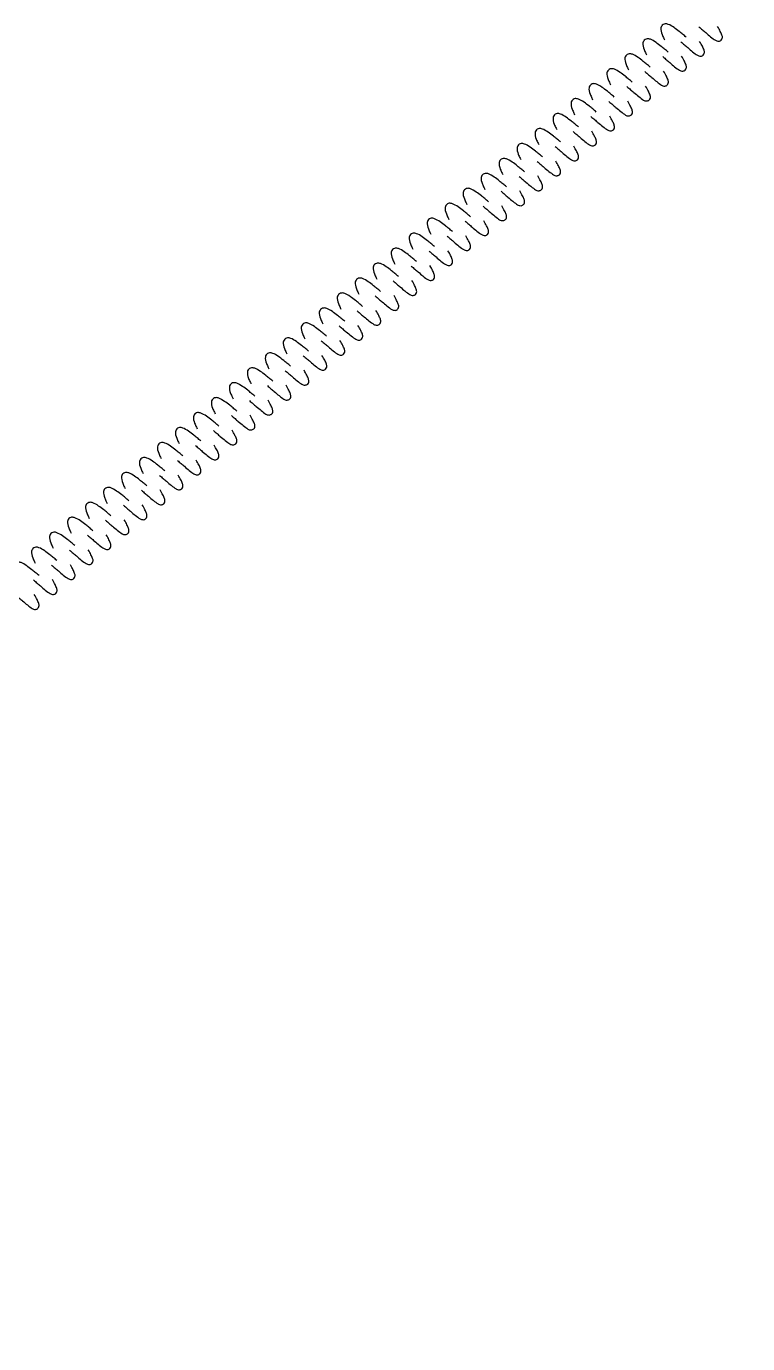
# Model space of a CAD drawing. Header units: millimetres. Extents: x 246416442 to 246896683, y 7418963194 to 7419503218.
# Drawn here: x 246846275 to 246846891, y 7419424133 to 7419425257 of the extents above; entities that cross this region are included whole.
import ezdxf

# ---------------------------------------------------------------- set-up
doc = ezdxf.new("R2010")
doc.units = ezdxf.units.MM
doc.linetypes.add('DASHED2', pattern=[9.525, 6.35, -3.175])
doc.layers.add('L-ST-SHADE-SAIL', color=5, linetype='DASHED2')
doc.layers.add('L-X-E-PLAY', color=9, linetype='Continuous')

# ---------------------------------------------------------------- blocks, each defined once
blk = doc.blocks.new('Double Skyrider - Moduplay')
at = {"layer": 'L-X-E-PLAY', "lineweight": 25}
for points, knots in [([(-132324, -683051.3), (-132324.3, -683049.8), (-132324.7, -683047.4), (-132325.5, -683042.8), (-132326.4, -683037.5), (-132327.2, -683034.3), (-132328, -683032.2), (-132329, -683031), (-132330.3, -683030.4), (-132331.7, -683030.2), (-132333.7, -683031.1), (-132334.9, -683033.4), (-132335.6, -683036.4), (-132336.2, -683039.5), (-132336.5, -683041.3)], [0, 0, 0, 0, 0.080439, 0.15462, 0.279152, 0.441171, 0.489208, 0.544001, 0.576028, 0.607963, 0.664531, 0.759856, 0.877253, 1, 1, 1, 1]), ([(-132304, -683051.3), (-132304.3, -683049.8), (-132304.7, -683047.4), (-132305.5, -683042.8), (-132306.4, -683037.5), (-132307.2, -683034.3), (-132308, -683032.2), (-132309, -683031), (-132310.3, -683030.4), (-132311.8, -683030.2), (-132313.7, -683031.1), (-132314.9, -683033.4), (-132315.7, -683036.4), (-132316.2, -683039.5), (-132316.6, -683041.3)], [0, 0, 0, 0, 0.080439, 0.15462, 0.279152, 0.441171, 0.489208, 0.544001, 0.576028, 0.607963, 0.664531, 0.759856, 0.877253, 1, 1, 1, 1]), ([(-132284.1, -683051.3), (-132284.3, -683049.8), (-132284.7, -683047.4), (-132285.5, -683042.8), (-132286.4, -683037.5), (-132287.2, -683034.3), (-132288.1, -683032.2), (-132289, -683031), (-132290.4, -683030.4), (-132291.8, -683030.2), (-132293.7, -683031.1), (-132294.9, -683033.4), (-132295.7, -683036.4), (-132296.3, -683039.5), (-132296.6, -683041.3)], [0, 0, 0, 0, 0.080439, 0.15462, 0.279152, 0.441171, 0.489208, 0.544001, 0.576028, 0.607963, 0.664531, 0.759856, 0.877253, 1, 1, 1, 1]), ([(-132264.1, -683051.3), (-132264.3, -683049.8), (-132264.8, -683047.4), (-132265.6, -683042.8), (-132266.5, -683037.5), (-132267.2, -683034.3), (-132268.1, -683032.2), (-132269, -683031), (-132270.4, -683030.4), (-132271.8, -683030.2), (-132273.7, -683031.1), (-132274.9, -683033.4), (-132275.7, -683036.4), (-132276.3, -683039.5), (-132276.6, -683041.3)], [0, 0, 0, 0, 0.080439, 0.15462, 0.279152, 0.441171, 0.489208, 0.544001, 0.576028, 0.607963, 0.664531, 0.759856, 0.877253, 1, 1, 1, 1]), ([(-132244.1, -683051.3), (-132244.4, -683049.8), (-132244.8, -683047.4), (-132245.6, -683042.8), (-132246.5, -683037.5), (-132247.3, -683034.3), (-132248.1, -683032.2), (-132249.1, -683031), (-132250.4, -683030.4), (-132251.8, -683030.2), (-132253.8, -683031.1), (-132254.9, -683033.4), (-132255.7, -683036.4), (-132256.3, -683039.5), (-132256.6, -683041.3)], [0, 0, 0, 0, 0.080439, 0.15462, 0.279152, 0.441171, 0.489208, 0.544001, 0.576028, 0.607963, 0.664531, 0.759856, 0.877253, 1, 1, 1, 1]), ([(-132224.1, -683051.3), (-132224.4, -683049.8), (-132224.8, -683047.4), (-132225.6, -683042.8), (-132226.5, -683037.5), (-132227.3, -683034.3), (-132228.1, -683032.2), (-132229.1, -683031), (-132230.4, -683030.4), (-132231.9, -683030.2), (-132233.8, -683031.1), (-132235, -683033.4), (-132235.7, -683036.4), (-132236.3, -683039.5), (-132236.7, -683041.3)], [0, 0, 0, 0, 0.0804388, 0.15462, 0.2791519, 0.4411707, 0.489208, 0.5440015, 0.5760281, 0.6079632, 0.6645312, 0.7598557, 0.8772531, 1, 1, 1, 1]), ([(-132204.1, -683051.3), (-132204.4, -683049.8), (-132204.8, -683047.4), (-132205.6, -683042.8), (-132206.5, -683037.5), (-132207.3, -683034.3), (-132208.2, -683032.2), (-132209.1, -683031), (-132210.4, -683030.4), (-132211.9, -683030.2), (-132213.8, -683031.1), (-132215, -683033.4), (-132215.8, -683036.4), (-132216.4, -683039.5), (-132216.7, -683041.3)], [0, 0, 0, 0, 0.0804388, 0.15462, 0.2791519, 0.4411707, 0.489208, 0.5440015, 0.5760281, 0.6079632, 0.6645312, 0.7598557, 0.8772531, 1, 1, 1, 1]), ([(-132184.2, -683051.3), (-132184.4, -683049.8), (-132184.9, -683047.4), (-132185.7, -683042.8), (-132186.6, -683037.5), (-132187.3, -683034.3), (-132188.2, -683032.2), (-132189.1, -683031), (-132190.5, -683030.4), (-132191.9, -683030.2), (-132193.8, -683031.1), (-132195, -683033.4), (-132195.8, -683036.4), (-132196.4, -683039.5), (-132196.7, -683041.3)], [0, 0, 0, 0, 0.080439, 0.15462, 0.279152, 0.441171, 0.489208, 0.544001, 0.576028, 0.607963, 0.664531, 0.759856, 0.877253, 1, 1, 1, 1]), ([(-132164.2, -683051.3), (-132164.5, -683049.8), (-132164.9, -683047.4), (-132165.7, -683042.8), (-132166.6, -683037.5), (-132167.4, -683034.3), (-132168.2, -683032.2), (-132169.2, -683031), (-132170.5, -683030.4), (-132171.9, -683030.2), (-132173.9, -683031.1), (-132175, -683033.4), (-132175.8, -683036.4), (-132176.4, -683039.5), (-132176.7, -683041.3)], [0, 0, 0, 0, 0.0804388, 0.15462, 0.2791519, 0.4411707, 0.489208, 0.5440015, 0.5760281, 0.6079632, 0.6645312, 0.7598557, 0.8772531, 1, 1, 1, 1]), ([(-132144.2, -683051.3), (-132144.5, -683049.8), (-132144.9, -683047.4), (-132145.7, -683042.8), (-132146.6, -683037.5), (-132147.4, -683034.3), (-132148.2, -683032.2), (-132149.2, -683031), (-132150.5, -683030.4), (-132151.9, -683030.2), (-132153.9, -683031.1), (-132155.1, -683033.4), (-132155.8, -683036.4), (-132156.4, -683039.5), (-132156.7, -683041.3)], [0, 0, 0, 0, 0.0804388, 0.15462, 0.2791519, 0.4411707, 0.489208, 0.5440015, 0.5760281, 0.6079632, 0.6645312, 0.7598557, 0.8772531, 1, 1, 1, 1]), ([(-132124.2, -683051.3), (-132124.5, -683049.8), (-132124.9, -683047.4), (-132125.7, -683042.8), (-132126.6, -683037.5), (-132127.4, -683034.3), (-132128.2, -683032.2), (-132129.2, -683031), (-132130.5, -683030.4), (-132132, -683030.2), (-132133.9, -683031.1), (-132135.1, -683033.4), (-132135.9, -683036.4), (-132136.5, -683039.5), (-132136.8, -683041.3)], [0, 0, 0, 0, 0.080439, 0.15462, 0.279152, 0.441171, 0.489208, 0.544001, 0.576028, 0.607963, 0.664531, 0.759856, 0.877253, 1, 1, 1, 1]), ([(-132104.3, -683051.3), (-132104.5, -683049.8), (-132104.9, -683047.4), (-132105.7, -683042.8), (-132106.6, -683037.5), (-132107.4, -683034.3), (-132108.3, -683032.2), (-132109.2, -683031), (-132110.6, -683030.4), (-132112, -683030.2), (-132113.9, -683031.1), (-132115.1, -683033.4), (-132115.9, -683036.4), (-132116.5, -683039.5), (-132116.8, -683041.3)], [0, 0, 0, 0, 0.0804388, 0.15462, 0.2791519, 0.4411707, 0.489208, 0.5440015, 0.5760281, 0.6079632, 0.6645312, 0.7598557, 0.8772531, 1, 1, 1, 1]), ([(-132084.3, -683051.3), (-132084.5, -683049.8), (-132085, -683047.4), (-132085.8, -683042.8), (-132086.7, -683037.5), (-132087.4, -683034.3), (-132088.3, -683032.2), (-132089.2, -683031), (-132090.6, -683030.4), (-132092, -683030.2), (-132093.9, -683031.1), (-132095.1, -683033.4), (-132095.9, -683036.4), (-132096.5, -683039.5), (-132096.8, -683041.3)], [0, 0, 0, 0, 0.080439, 0.15462, 0.279152, 0.441171, 0.489208, 0.544001, 0.576028, 0.607963, 0.664531, 0.759856, 0.877253, 1, 1, 1, 1]), ([(-132064.3, -683051.3), (-132064.6, -683049.8), (-132065, -683047.4), (-132065.8, -683042.8), (-132066.7, -683037.5), (-132067.5, -683034.3), (-132068.3, -683032.2), (-132069.3, -683031), (-132070.6, -683030.4), (-132072, -683030.2), (-132074, -683031.1), (-132075.2, -683033.4), (-132075.9, -683036.4), (-132076.5, -683039.5), (-132076.8, -683041.3)], [0, 0, 0, 0, 0.080439, 0.15462, 0.279152, 0.441171, 0.489208, 0.544001, 0.576028, 0.607963, 0.664531, 0.759856, 0.877253, 1, 1, 1, 1]), ([(-132044.3, -683051.3), (-132044.6, -683049.8), (-132045, -683047.4), (-132045.8, -683042.8), (-132046.7, -683037.5), (-132047.5, -683034.3), (-132048.3, -683032.2), (-132049.3, -683031), (-132050.6, -683030.4), (-132052.1, -683030.2), (-132054, -683031.1), (-132055.2, -683033.4), (-132055.9, -683036.4), (-132056.5, -683039.5), (-132056.9, -683041.3)], [0, 0, 0, 0, 0.0804388, 0.15462, 0.2791519, 0.4411707, 0.489208, 0.5440015, 0.5760281, 0.6079632, 0.6645312, 0.7598557, 0.8772531, 1, 1, 1, 1]), ([(-132024.4, -683051.3), (-132024.6, -683049.8), (-132025, -683047.4), (-132025.8, -683042.8), (-132026.7, -683037.5), (-132027.5, -683034.3), (-132028.4, -683032.2), (-132029.3, -683031), (-132030.7, -683030.4), (-132032.1, -683030.2), (-132034, -683031.1), (-132035.2, -683033.4), (-132036, -683036.4), (-132036.6, -683039.5), (-132036.9, -683041.3)], [0, 0, 0, 0, 0.080439, 0.15462, 0.279152, 0.441171, 0.489208, 0.544001, 0.576028, 0.607963, 0.664531, 0.759856, 0.877253, 1, 1, 1, 1]), ([(-132004.4, -683051.3), (-132004.6, -683049.8), (-132005.1, -683047.4), (-132005.9, -683042.8), (-132006.8, -683037.5), (-132007.5, -683034.3), (-132008.4, -683032.2), (-132009.3, -683031), (-132010.7, -683030.4), (-132012.1, -683030.2), (-132014, -683031.1), (-132015.2, -683033.4), (-132016, -683036.4), (-132016.6, -683039.5), (-132016.9, -683041.3)], [0, 0, 0, 0, 0.0804388, 0.15462, 0.2791519, 0.4411707, 0.489208, 0.5440015, 0.5760281, 0.6079632, 0.6645312, 0.7598557, 0.8772531, 1, 1, 1, 1]), ([(-131984.4, -683051.3), (-131984.7, -683049.8), (-131985.1, -683047.4), (-131985.9, -683042.8), (-131986.8, -683037.5), (-131987.6, -683034.3), (-131988.4, -683032.2), (-131989.4, -683031), (-131990.7, -683030.4), (-131992.1, -683030.2), (-131994.1, -683031.1), (-131995.2, -683033.4), (-131996, -683036.4), (-131996.6, -683039.5), (-131996.9, -683041.3)], [0, 0, 0, 0, 0.0804388, 0.15462, 0.2791519, 0.4411707, 0.489208, 0.5440015, 0.5760281, 0.6079632, 0.6645312, 0.7598557, 0.8772531, 1, 1, 1, 1]), ([(-131964.4, -683051.3), (-131964.7, -683049.8), (-131965.1, -683047.4), (-131965.9, -683042.8), (-131966.8, -683037.5), (-131967.6, -683034.3), (-131968.4, -683032.2), (-131969.4, -683031), (-131970.7, -683030.4), (-131972.1, -683030.2), (-131974.1, -683031.1), (-131975.3, -683033.4), (-131976, -683036.4), (-131976.6, -683039.5), (-131977, -683041.3)], [0, 0, 0, 0, 0.080439, 0.15462, 0.279152, 0.441171, 0.489208, 0.544001, 0.576028, 0.607963, 0.664531, 0.759856, 0.877253, 1, 1, 1, 1]), ([(-131944.4, -683051.3), (-131944.7, -683049.8), (-131945.1, -683047.4), (-131945.9, -683042.8), (-131946.8, -683037.5), (-131947.6, -683034.3), (-131948.5, -683032.2), (-131949.4, -683031), (-131950.7, -683030.4), (-131952.2, -683030.2), (-131954.1, -683031.1), (-131955.3, -683033.4), (-131956.1, -683036.4), (-131956.7, -683039.5), (-131957, -683041.3)], [0, 0, 0, 0, 0.080439, 0.15462, 0.279152, 0.441171, 0.489208, 0.544001, 0.576028, 0.607963, 0.664531, 0.759856, 0.877253, 1, 1, 1, 1]), ([(-131924.5, -683051.3), (-131924.7, -683049.8), (-131925.1, -683047.4), (-131925.9, -683042.8), (-131926.9, -683037.5), (-131927.6, -683034.3), (-131928.5, -683032.2), (-131929.4, -683031), (-131930.8, -683030.4), (-131932.2, -683030.2), (-131934.1, -683031.1), (-131935.3, -683033.4), (-131936.1, -683036.4), (-131936.7, -683039.5), (-131937, -683041.3)], [0, 0, 0, 0, 0.080439, 0.15462, 0.279152, 0.441171, 0.489208, 0.544001, 0.576028, 0.607963, 0.664531, 0.759856, 0.877253, 1, 1, 1, 1]), ([(-131904.5, -683051.3), (-131904.7, -683049.8), (-131905.2, -683047.4), (-131906, -683042.8), (-131906.9, -683037.5), (-131907.6, -683034.3), (-131908.5, -683032.2), (-131909.4, -683031), (-131910.8, -683030.4), (-131912.2, -683030.2), (-131914.2, -683031.1), (-131915.3, -683033.4), (-131916.1, -683036.4), (-131916.7, -683039.5), (-131917, -683041.3)], [0, 0, 0, 0, 0.080439, 0.15462, 0.279152, 0.441171, 0.489208, 0.544001, 0.576028, 0.607963, 0.664531, 0.759856, 0.877253, 1, 1, 1, 1]), ([(-131884.5, -683051.3), (-131884.8, -683049.8), (-131885.2, -683047.4), (-131886, -683042.8), (-131886.9, -683037.5), (-131887.7, -683034.3), (-131888.5, -683032.2), (-131889.5, -683031), (-131890.8, -683030.4), (-131892.2, -683030.2), (-131894.2, -683031.1), (-131895.4, -683033.4), (-131896.1, -683036.4), (-131896.7, -683039.5), (-131897, -683041.3)], [0, 0, 0, 0, 0.0804388, 0.15462, 0.2791519, 0.4411707, 0.489208, 0.5440015, 0.5760281, 0.6079632, 0.6645312, 0.7598557, 0.8772531, 1, 1, 1, 1]), ([(-131864.5, -683051.3), (-131864.8, -683049.8), (-131865.2, -683047.4), (-131866, -683042.8), (-131866.9, -683037.5), (-131867.7, -683034.3), (-131868.5, -683032.2), (-131869.5, -683031), (-131870.8, -683030.4), (-131872.3, -683030.2), (-131874.2, -683031.1), (-131875.4, -683033.4), (-131876.2, -683036.4), (-131876.7, -683039.5), (-131877.1, -683041.3)], [0, 0, 0, 0, 0.080439, 0.15462, 0.279152, 0.441171, 0.489208, 0.544001, 0.576028, 0.607963, 0.664531, 0.759856, 0.877253, 1, 1, 1, 1]), ([(-131844.6, -683051.3), (-131844.8, -683049.8), (-131845.2, -683047.4), (-131846, -683042.8), (-131846.9, -683037.5), (-131847.7, -683034.3), (-131848.6, -683032.2), (-131849.5, -683031), (-131850.9, -683030.4), (-131852.3, -683030.2), (-131854.2, -683031.1), (-131855.4, -683033.4), (-131856.2, -683036.4), (-131856.8, -683039.5), (-131857.1, -683041.3)], [0, 0, 0, 0, 0.080439, 0.15462, 0.279152, 0.441171, 0.489208, 0.544001, 0.576028, 0.607963, 0.664531, 0.759856, 0.877253, 1, 1, 1, 1]), ([(-131824.6, -683051.3), (-131824.8, -683049.8), (-131825.3, -683047.4), (-131826.1, -683042.8), (-131827, -683037.5), (-131827.7, -683034.3), (-131828.6, -683032.2), (-131829.5, -683031), (-131830.9, -683030.4), (-131832.3, -683030.2), (-131834.2, -683031.1), (-131835.4, -683033.4), (-131836.2, -683036.4), (-131836.8, -683039.5), (-131837.1, -683041.3)], [0, 0, 0, 0, 0.080439, 0.15462, 0.279152, 0.441171, 0.489208, 0.544001, 0.576028, 0.607963, 0.664531, 0.759856, 0.877253, 1, 1, 1, 1]), ([(-131804.6, -683051.3), (-131804.9, -683049.8), (-131805.3, -683047.4), (-131806.1, -683042.8), (-131807, -683037.5), (-131807.8, -683034.3), (-131808.6, -683032.2), (-131809.6, -683031), (-131810.9, -683030.4), (-131812.3, -683030.2), (-131814.3, -683031.1), (-131815.4, -683033.4), (-131816.2, -683036.4), (-131816.8, -683039.5), (-131817.1, -683041.3)], [0, 0, 0, 0, 0.080439, 0.15462, 0.279152, 0.441171, 0.489208, 0.544001, 0.576028, 0.607963, 0.664531, 0.759856, 0.877253, 1, 1, 1, 1]), ([(-131784.6, -683051.3), (-131784.9, -683049.8), (-131785.3, -683047.4), (-131786.1, -683042.8), (-131787, -683037.5), (-131787.8, -683034.3), (-131788.6, -683032.2), (-131789.6, -683031), (-131790.9, -683030.4), (-131792.4, -683030.2), (-131794.3, -683031.1), (-131795.5, -683033.4), (-131796.2, -683036.4), (-131796.8, -683039.5), (-131797.2, -683041.3)], [0, 0, 0, 0, 0.080439, 0.15462, 0.279152, 0.441171, 0.489208, 0.544001, 0.576028, 0.607963, 0.664531, 0.759856, 0.877253, 1, 1, 1, 1]), ([(-131764.7, -683051.3), (-131764.9, -683049.8), (-131765.3, -683047.4), (-131766.1, -683042.8), (-131767, -683037.5), (-131767.8, -683034.3), (-131768.7, -683032.2), (-131769.6, -683031), (-131770.9, -683030.4), (-131772.4, -683030.2), (-131774.3, -683031.1), (-131775.5, -683033.4), (-131776.3, -683036.4), (-131776.9, -683039.5), (-131777.2, -683041.3)], [0, 0, 0, 0, 0.080439, 0.15462, 0.279152, 0.441171, 0.489208, 0.544001, 0.576028, 0.607963, 0.664531, 0.759856, 0.877253, 1, 1, 1, 1]), ([(-131744.7, -683051.3), (-131744.9, -683049.8), (-131745.4, -683047.4), (-131746.2, -683042.8), (-131747.1, -683037.5), (-131747.8, -683034.3), (-131748.7, -683032.2), (-131749.6, -683031), (-131751, -683030.4), (-131752.4, -683030.2), (-131754.3, -683031.1), (-131755.5, -683033.4), (-131756.3, -683036.4), (-131756.9, -683039.5), (-131757.2, -683041.3)], [0, 0, 0, 0, 0.080439, 0.15462, 0.279152, 0.441171, 0.489208, 0.544001, 0.576028, 0.607963, 0.664531, 0.759856, 0.877253, 1, 1, 1, 1]), ([(-131724.7, -683051.3), (-131725, -683049.8), (-131725.4, -683047.4), (-131726.2, -683042.8), (-131727.1, -683037.5), (-131727.9, -683034.3), (-131728.7, -683032.2), (-131729.7, -683031), (-131731, -683030.4), (-131732.4, -683030.2), (-131734.4, -683031.1), (-131735.5, -683033.4), (-131736.3, -683036.4), (-131736.9, -683039.5), (-131737.2, -683041.3)], [0, 0, 0, 0, 0.080439, 0.15462, 0.279152, 0.441171, 0.489208, 0.544001, 0.576028, 0.607963, 0.664531, 0.759856, 0.877253, 1, 1, 1, 1]), ([(-131704.7, -683051.3), (-131705, -683049.8), (-131705.4, -683047.4), (-131706.2, -683042.8), (-131707.1, -683037.5), (-131707.9, -683034.3), (-131708.7, -683032.2), (-131709.7, -683031), (-131711, -683030.4), (-131712.4, -683030.2), (-131714.4, -683031.1), (-131715.6, -683033.4), (-131716.3, -683036.4), (-131716.9, -683039.5), (-131717.3, -683041.3)], [0, 0, 0, 0, 0.080439, 0.15462, 0.279152, 0.441171, 0.489208, 0.544001, 0.576028, 0.607963, 0.664531, 0.759856, 0.877253, 1, 1, 1, 1]), ([(-131684.7, -683051.3), (-131685, -683049.8), (-131685.4, -683047.4), (-131686.2, -683042.8), (-131687.1, -683037.5), (-131687.9, -683034.3), (-131688.8, -683032.2), (-131689.7, -683031), (-131691, -683030.4), (-131692.5, -683030.2), (-131694.4, -683031.1), (-131695.6, -683033.4), (-131696.4, -683036.4), (-131697, -683039.5), (-131697.3, -683041.3)], [0, 0, 0, 0, 0.080439, 0.15462, 0.279152, 0.441171, 0.489208, 0.544001, 0.576028, 0.607963, 0.664531, 0.759856, 0.877253, 1, 1, 1, 1]), ([(-131664.8, -683051.3), (-131665, -683049.8), (-131665.4, -683047.4), (-131666.2, -683042.8), (-131667.2, -683037.5), (-131667.9, -683034.3), (-131668.8, -683032.2), (-131669.7, -683031), (-131671.1, -683030.4), (-131672.5, -683030.2), (-131674.4, -683031.1), (-131675.6, -683033.4), (-131676.4, -683036.4), (-131677, -683039.5), (-131677.3, -683041.3)], [0, 0, 0, 0, 0.080439, 0.15462, 0.279152, 0.441171, 0.489208, 0.544001, 0.576028, 0.607963, 0.664531, 0.759856, 0.877253, 1, 1, 1, 1]), ([(-131644.8, -683051.3), (-131645, -683049.8), (-131645.5, -683047.4), (-131646.3, -683042.8), (-131647.2, -683037.5), (-131647.9, -683034.3), (-131648.8, -683032.2), (-131649.7, -683031), (-131651.1, -683030.4), (-131652.5, -683030.2), (-131654.4, -683031.1), (-131655.6, -683033.4), (-131656.4, -683036.4), (-131657, -683039.5), (-131657.3, -683041.3)], [0, 0, 0, 0, 0.080439, 0.15462, 0.279152, 0.441171, 0.489208, 0.544001, 0.576028, 0.607963, 0.664531, 0.759856, 0.877253, 1, 1, 1, 1]), ([(-131624.8, -683051.3), (-131625.1, -683049.8), (-131625.5, -683047.4), (-131626.3, -683042.8), (-131627.2, -683037.5), (-131628, -683034.3), (-131628.8, -683032.2), (-131629.8, -683031), (-131631.1, -683030.4), (-131632.5, -683030.2), (-131634.5, -683031.1), (-131635.7, -683033.4), (-131636.4, -683036.4), (-131637, -683039.5), (-131637.3, -683041.3)], [0, 0, 0, 0, 0.080439, 0.15462, 0.279152, 0.441171, 0.489208, 0.544001, 0.576028, 0.607963, 0.664531, 0.759856, 0.877253, 1, 1, 1, 1]), ([(-131604.8, -683051.3), (-131605.1, -683049.8), (-131605.5, -683047.4), (-131606.3, -683042.8), (-131607.2, -683037.5), (-131608, -683034.3), (-131608.8, -683032.2), (-131609.8, -683031), (-131611.1, -683030.4), (-131612.6, -683030.2), (-131614.5, -683031.1), (-131615.7, -683033.4), (-131616.4, -683036.4), (-131617, -683039.5), (-131617.4, -683041.3)], [0, 0, 0, 0, 0.0804388, 0.15462, 0.2791519, 0.4411707, 0.489208, 0.5440015, 0.5760281, 0.6079632, 0.6645312, 0.7598557, 0.8772531, 1, 1, 1, 1]), ([(-131584.9, -683051.3), (-131585.1, -683049.8), (-131585.5, -683047.4), (-131586.3, -683042.8), (-131587.2, -683037.5), (-131588, -683034.3), (-131588.9, -683032.2), (-131589.8, -683031), (-131591.2, -683030.4), (-131592.6, -683030.2), (-131594.5, -683031.1), (-131595.7, -683033.4), (-131596.5, -683036.4), (-131597.1, -683039.5), (-131597.4, -683041.3)], [0, 0, 0, 0, 0.0804388, 0.15462, 0.2791519, 0.4411707, 0.489208, 0.5440015, 0.5760281, 0.6079632, 0.6645312, 0.7598557, 0.8772531, 1, 1, 1, 1]), ([(-131564.9, -683051.3), (-131565.1, -683049.8), (-131565.6, -683047.4), (-131566.4, -683042.8), (-131567.3, -683037.5), (-131568, -683034.3), (-131568.9, -683032.2), (-131569.8, -683031), (-131571.2, -683030.4), (-131572.6, -683030.2), (-131574.5, -683031.1), (-131575.7, -683033.4), (-131576.5, -683036.4), (-131577.1, -683039.5), (-131577.4, -683041.3)], [0, 0, 0, 0, 0.080439, 0.15462, 0.279152, 0.441171, 0.489208, 0.544001, 0.576028, 0.607963, 0.664531, 0.759856, 0.877253, 1, 1, 1, 1]), ([(-132310, -683051.3), (-132309.8, -683052.8), (-132309.3, -683055.2), (-132308.4, -683059.8), (-132307.2, -683065.2), (-132305.7, -683069.1), (-132303.9, -683071.6), (-132301.7, -683072.4), (-132299.9, -683072.2), (-132297.5, -683070.7), (-132295.9, -683067.4), (-132294.9, -683063.6), (-132294.4, -683061.9), (-132294.3, -683061.4)], [0, 0, 0, 0, 0.079069, 0.152162, 0.275296, 0.43682, 0.531631, 0.584274, 0.641545, 0.702525, 0.876498, 0.969875, 1, 1, 1, 1]), ([(-132290.1, -683051.3), (-132289.8, -683052.8), (-132289.4, -683055.2), (-132288.4, -683059.8), (-132287.2, -683065.2), (-132285.8, -683069.1), (-132283.9, -683071.6), (-132281.7, -683072.4), (-132279.9, -683072.2), (-132277.5, -683070.7), (-132276, -683067.4), (-132274.9, -683063.6), (-132274.5, -683061.9), (-132274.3, -683061.4)], [0, 0, 0, 0, 0.079069, 0.152162, 0.275296, 0.43682, 0.531631, 0.584274, 0.641545, 0.702525, 0.876498, 0.969875, 1, 1, 1, 1]), ([(-132270.1, -683051.3), (-132269.8, -683052.8), (-132269.4, -683055.2), (-132268.5, -683059.8), (-132267.2, -683065.2), (-132265.8, -683069.1), (-132263.9, -683071.6), (-132261.8, -683072.4), (-132259.9, -683072.2), (-132257.5, -683070.7), (-132256, -683067.4), (-132254.9, -683063.6), (-132254.5, -683061.9), (-132254.4, -683061.4)], [0, 0, 0, 0, 0.079069, 0.152162, 0.275296, 0.43682, 0.531631, 0.584274, 0.641545, 0.702525, 0.876498, 0.969875, 1, 1, 1, 1]), ([(-132250.1, -683051.3), (-132249.8, -683052.8), (-132249.4, -683055.2), (-132248.5, -683059.8), (-132247.2, -683065.2), (-132245.8, -683069.1), (-132244, -683071.6), (-132241.8, -683072.4), (-132239.9, -683072.2), (-132237.5, -683070.7), (-132236, -683067.4), (-132234.9, -683063.6), (-132234.5, -683061.9), (-132234.4, -683061.4)], [0, 0, 0, 0, 0.079069, 0.152162, 0.275296, 0.43682, 0.531631, 0.584274, 0.641545, 0.702525, 0.876498, 0.969875, 1, 1, 1, 1]), ([(-132230.1, -683051.3), (-132229.9, -683052.8), (-132229.4, -683055.2), (-132228.5, -683059.8), (-132227.3, -683065.2), (-132225.8, -683069.1), (-132224, -683071.6), (-132221.8, -683072.4), (-132220, -683072.2), (-132217.6, -683070.7), (-132216, -683067.4), (-132215, -683063.6), (-132214.5, -683061.9), (-132214.4, -683061.4)], [0, 0, 0, 0, 0.079069, 0.152162, 0.275296, 0.43682, 0.531631, 0.584274, 0.641545, 0.702525, 0.876498, 0.969875, 1, 1, 1, 1]), ([(-132210.1, -683051.3), (-132209.9, -683052.8), (-132209.5, -683055.2), (-132208.5, -683059.8), (-132207.3, -683065.2), (-132205.9, -683069.1), (-132204, -683071.6), (-132201.8, -683072.4), (-132200, -683072.2), (-132197.6, -683070.7), (-132196.1, -683067.4), (-132195, -683063.6), (-132194.5, -683061.9), (-132194.4, -683061.4)], [0, 0, 0, 0, 0.0790686, 0.1521622, 0.2752956, 0.4368201, 0.5316314, 0.5842744, 0.6415454, 0.7025247, 0.8764978, 0.969875, 1, 1, 1, 1]), ([(-132190.2, -683051.3), (-132189.9, -683052.8), (-132189.5, -683055.2), (-132188.5, -683059.8), (-132187.3, -683065.2), (-132185.9, -683069.1), (-132184, -683071.6), (-132181.8, -683072.4), (-132180, -683072.2), (-132177.6, -683070.7), (-132176.1, -683067.4), (-132175, -683063.6), (-132174.6, -683061.9), (-132174.5, -683061.4)], [0, 0, 0, 0, 0.079069, 0.152162, 0.275296, 0.43682, 0.531631, 0.584274, 0.641545, 0.702525, 0.876498, 0.969875, 1, 1, 1, 1]), ([(-132170.2, -683051.3), (-132169.9, -683052.8), (-132169.5, -683055.2), (-132168.6, -683059.8), (-132167.3, -683065.2), (-132165.9, -683069.1), (-132164, -683071.6), (-132161.9, -683072.4), (-132160, -683072.2), (-132157.6, -683070.7), (-132156.1, -683067.4), (-132155, -683063.6), (-132154.6, -683061.9), (-132154.5, -683061.4)], [0, 0, 0, 0, 0.079069, 0.152162, 0.275296, 0.43682, 0.531631, 0.584274, 0.641545, 0.702525, 0.876498, 0.969875, 1, 1, 1, 1]), ([(-132150.2, -683051.3), (-132150, -683052.8), (-132149.5, -683055.2), (-132148.6, -683059.8), (-132147.3, -683065.2), (-132145.9, -683069.1), (-132144.1, -683071.6), (-132141.9, -683072.4), (-132140, -683072.2), (-132137.7, -683070.7), (-132136.1, -683067.4), (-132135, -683063.6), (-132134.6, -683061.9), (-132134.5, -683061.4)], [0, 0, 0, 0, 0.079069, 0.152162, 0.275296, 0.43682, 0.531631, 0.584274, 0.641545, 0.702525, 0.876498, 0.969875, 1, 1, 1, 1]), ([(-132130.2, -683051.3), (-132130, -683052.8), (-132129.6, -683055.2), (-132128.6, -683059.8), (-132127.4, -683065.2), (-132125.9, -683069.1), (-132124.1, -683071.6), (-132121.9, -683072.4), (-132120.1, -683072.2), (-132117.7, -683070.7), (-132116.1, -683067.4), (-132115.1, -683063.6), (-132114.6, -683061.9), (-132114.5, -683061.4)], [0, 0, 0, 0, 0.079069, 0.152162, 0.275296, 0.43682, 0.531631, 0.584274, 0.641545, 0.702525, 0.876498, 0.969875, 1, 1, 1, 1]), ([(-132110.3, -683051.3), (-132110, -683052.8), (-132109.6, -683055.2), (-132108.6, -683059.8), (-132107.4, -683065.2), (-132106, -683069.1), (-132104.1, -683071.6), (-132101.9, -683072.4), (-132100.1, -683072.2), (-132097.7, -683070.7), (-132096.2, -683067.4), (-132095.1, -683063.6), (-132094.7, -683061.9), (-132094.6, -683061.4)], [0, 0, 0, 0, 0.0790686, 0.1521622, 0.2752956, 0.4368201, 0.5316314, 0.5842744, 0.6415454, 0.7025247, 0.8764978, 0.969875, 1, 1, 1, 1]), ([(-132090.3, -683051.3), (-132090, -683052.8), (-132089.6, -683055.2), (-132088.7, -683059.8), (-132087.4, -683065.2), (-132086, -683069.1), (-132084.1, -683071.6), (-132082, -683072.4), (-132080.1, -683072.2), (-132077.7, -683070.7), (-132076.2, -683067.4), (-132075.1, -683063.6), (-132074.7, -683061.9), (-132074.6, -683061.4)], [0, 0, 0, 0, 0.079069, 0.152162, 0.275296, 0.43682, 0.531631, 0.584274, 0.641545, 0.702525, 0.876498, 0.969875, 1, 1, 1, 1]), ([(-132070.3, -683051.3), (-132070, -683052.8), (-132069.6, -683055.2), (-132068.7, -683059.8), (-132067.4, -683065.2), (-132066, -683069.1), (-132064.2, -683071.6), (-132062, -683072.4), (-132060.1, -683072.2), (-132057.7, -683070.7), (-132056.2, -683067.4), (-132055.1, -683063.6), (-132054.7, -683061.9), (-132054.6, -683061.4)], [0, 0, 0, 0, 0.079069, 0.152162, 0.275296, 0.43682, 0.531631, 0.584274, 0.641545, 0.702525, 0.876498, 0.969875, 1, 1, 1, 1]), ([(-132050.3, -683051.3), (-132050.1, -683052.8), (-132049.6, -683055.2), (-132048.7, -683059.8), (-132047.5, -683065.2), (-132046, -683069.1), (-132044.2, -683071.6), (-132042, -683072.4), (-132040.2, -683072.2), (-132037.8, -683070.7), (-132036.2, -683067.4), (-132035.2, -683063.6), (-132034.7, -683061.9), (-132034.6, -683061.4)], [0, 0, 0, 0, 0.079069, 0.152162, 0.275296, 0.43682, 0.531631, 0.584274, 0.641545, 0.702525, 0.876498, 0.969875, 1, 1, 1, 1]), ([(-132030.4, -683051.3), (-132030.1, -683052.8), (-132029.7, -683055.2), (-132028.7, -683059.8), (-132027.5, -683065.2), (-132026.1, -683069.1), (-132024.2, -683071.6), (-132022, -683072.4), (-132020.2, -683072.2), (-132017.8, -683070.7), (-132016.3, -683067.4), (-132015.2, -683063.6), (-132014.7, -683061.9), (-132014.6, -683061.4)], [0, 0, 0, 0, 0.079069, 0.152162, 0.275296, 0.43682, 0.531631, 0.584274, 0.641545, 0.702525, 0.876498, 0.969875, 1, 1, 1, 1]), ([(-132010.4, -683051.3), (-132010.1, -683052.8), (-132009.7, -683055.2), (-132008.8, -683059.8), (-132007.5, -683065.2), (-132006.1, -683069.1), (-132004.2, -683071.6), (-132002.1, -683072.4), (-132000.2, -683072.2), (-131997.8, -683070.7), (-131996.3, -683067.4), (-131995.2, -683063.6), (-131994.8, -683061.9), (-131994.7, -683061.4)], [0, 0, 0, 0, 0.079069, 0.152162, 0.275296, 0.43682, 0.531631, 0.584274, 0.641545, 0.702525, 0.876498, 0.969875, 1, 1, 1, 1]), ([(-131990.4, -683051.3), (-131990.1, -683052.8), (-131989.7, -683055.2), (-131988.8, -683059.8), (-131987.5, -683065.2), (-131986.1, -683069.1), (-131984.2, -683071.6), (-131982.1, -683072.4), (-131980.2, -683072.2), (-131977.8, -683070.7), (-131976.3, -683067.4), (-131975.2, -683063.6), (-131974.8, -683061.9), (-131974.7, -683061.4)], [0, 0, 0, 0, 0.0790686, 0.1521622, 0.2752956, 0.4368201, 0.5316314, 0.5842744, 0.6415454, 0.7025247, 0.8764978, 0.969875, 1, 1, 1, 1]), ([(-131970.4, -683051.3), (-131970.2, -683052.8), (-131969.7, -683055.2), (-131968.8, -683059.8), (-131967.5, -683065.2), (-131966.1, -683069.1), (-131964.3, -683071.6), (-131962.1, -683072.4), (-131960.3, -683072.2), (-131957.9, -683070.7), (-131956.3, -683067.4), (-131955.2, -683063.6), (-131954.8, -683061.9), (-131954.7, -683061.4)], [0, 0, 0, 0, 0.079069, 0.152162, 0.275296, 0.43682, 0.531631, 0.584274, 0.641545, 0.702525, 0.876498, 0.969875, 1, 1, 1, 1]), ([(-131950.4, -683051.3), (-131950.2, -683052.8), (-131949.8, -683055.2), (-131948.8, -683059.8), (-131947.6, -683065.2), (-131946.2, -683069.1), (-131944.3, -683071.6), (-131942.1, -683072.4), (-131940.3, -683072.2), (-131937.9, -683070.7), (-131936.4, -683067.4), (-131935.3, -683063.6), (-131934.8, -683061.9), (-131934.7, -683061.4)], [0, 0, 0, 0, 0.079069, 0.152162, 0.275296, 0.43682, 0.531631, 0.584274, 0.641545, 0.702525, 0.876498, 0.969875, 1, 1, 1, 1]), ([(-131930.5, -683051.3), (-131930.2, -683052.8), (-131929.8, -683055.2), (-131928.8, -683059.8), (-131927.6, -683065.2), (-131926.2, -683069.1), (-131924.3, -683071.6), (-131922.1, -683072.4), (-131920.3, -683072.2), (-131917.9, -683070.7), (-131916.4, -683067.4), (-131915.3, -683063.6), (-131914.9, -683061.9), (-131914.8, -683061.4)], [0, 0, 0, 0, 0.079069, 0.152162, 0.275296, 0.43682, 0.531631, 0.584274, 0.641545, 0.702525, 0.876498, 0.969875, 1, 1, 1, 1]), ([(-131910.5, -683051.3), (-131910.2, -683052.8), (-131909.8, -683055.2), (-131908.9, -683059.8), (-131907.6, -683065.2), (-131906.2, -683069.1), (-131904.3, -683071.6), (-131902.2, -683072.4), (-131900.3, -683072.2), (-131897.9, -683070.7), (-131896.4, -683067.4), (-131895.3, -683063.6), (-131894.9, -683061.9), (-131894.8, -683061.4)], [0, 0, 0, 0, 0.079069, 0.152162, 0.275296, 0.43682, 0.531631, 0.584274, 0.641545, 0.702525, 0.876498, 0.969875, 1, 1, 1, 1]), ([(-131890.5, -683051.3), (-131890.3, -683052.8), (-131889.8, -683055.2), (-131888.9, -683059.8), (-131887.6, -683065.2), (-131886.2, -683069.1), (-131884.4, -683071.6), (-131882.2, -683072.4), (-131880.3, -683072.2), (-131877.9, -683070.7), (-131876.4, -683067.4), (-131875.3, -683063.6), (-131874.9, -683061.9), (-131874.8, -683061.4)], [0, 0, 0, 0, 0.079069, 0.152162, 0.275296, 0.43682, 0.531631, 0.584274, 0.641545, 0.702525, 0.876498, 0.969875, 1, 1, 1, 1]), ([(-131870.5, -683051.3), (-131870.3, -683052.8), (-131869.8, -683055.2), (-131868.9, -683059.8), (-131867.7, -683065.2), (-131866.2, -683069.1), (-131864.4, -683071.6), (-131862.2, -683072.4), (-131860.4, -683072.2), (-131858, -683070.7), (-131856.4, -683067.4), (-131855.4, -683063.6), (-131854.9, -683061.9), (-131854.8, -683061.4)], [0, 0, 0, 0, 0.079069, 0.152162, 0.275296, 0.43682, 0.531631, 0.584274, 0.641545, 0.702525, 0.876498, 0.969875, 1, 1, 1, 1]), ([(-131850.6, -683051.3), (-131850.3, -683052.8), (-131849.9, -683055.2), (-131848.9, -683059.8), (-131847.7, -683065.2), (-131846.3, -683069.1), (-131844.4, -683071.6), (-131842.2, -683072.4), (-131840.4, -683072.2), (-131838, -683070.7), (-131836.5, -683067.4), (-131835.4, -683063.6), (-131835, -683061.9), (-131834.8, -683061.4)], [0, 0, 0, 0, 0.079069, 0.152162, 0.275296, 0.43682, 0.531631, 0.584274, 0.641545, 0.702525, 0.876498, 0.969875, 1, 1, 1, 1]), ([(-131830.6, -683051.3), (-131830.3, -683052.8), (-131829.9, -683055.2), (-131829, -683059.8), (-131827.7, -683065.2), (-131826.3, -683069.1), (-131824.4, -683071.6), (-131822.3, -683072.4), (-131820.4, -683072.2), (-131818, -683070.7), (-131816.5, -683067.4), (-131815.4, -683063.6), (-131815, -683061.9), (-131814.9, -683061.4)], [0, 0, 0, 0, 0.079069, 0.152162, 0.275296, 0.43682, 0.531631, 0.584274, 0.641545, 0.702525, 0.876498, 0.969875, 1, 1, 1, 1]), ([(-131810.6, -683051.3), (-131810.3, -683052.8), (-131809.9, -683055.2), (-131809, -683059.8), (-131807.7, -683065.2), (-131806.3, -683069.1), (-131804.5, -683071.6), (-131802.3, -683072.4), (-131800.4, -683072.2), (-131798, -683070.7), (-131796.5, -683067.4), (-131795.4, -683063.6), (-131795, -683061.9), (-131794.9, -683061.4)], [0, 0, 0, 0, 0.079069, 0.152162, 0.275296, 0.43682, 0.531631, 0.584274, 0.641545, 0.702525, 0.876498, 0.969875, 1, 1, 1, 1]), ([(-131790.6, -683051.3), (-131790.4, -683052.8), (-131789.9, -683055.2), (-131789, -683059.8), (-131787.8, -683065.2), (-131786.3, -683069.1), (-131784.5, -683071.6), (-131782.3, -683072.4), (-131780.5, -683072.2), (-131778.1, -683070.7), (-131776.5, -683067.4), (-131775.5, -683063.6), (-131775, -683061.9), (-131774.9, -683061.4)], [0, 0, 0, 0, 0.079069, 0.152162, 0.275296, 0.43682, 0.531631, 0.584274, 0.641545, 0.702525, 0.876498, 0.969875, 1, 1, 1, 1]), ([(-131770.7, -683051.3), (-131770.4, -683052.8), (-131770, -683055.2), (-131769, -683059.8), (-131767.8, -683065.2), (-131766.4, -683069.1), (-131764.5, -683071.6), (-131762.3, -683072.4), (-131760.5, -683072.2), (-131758.1, -683070.7), (-131756.6, -683067.4), (-131755.5, -683063.6), (-131755, -683061.9), (-131754.9, -683061.4)], [0, 0, 0, 0, 0.079069, 0.152162, 0.275296, 0.43682, 0.531631, 0.584274, 0.641545, 0.702525, 0.876498, 0.969875, 1, 1, 1, 1]), ([(-131750.7, -683051.3), (-131750.4, -683052.8), (-131750, -683055.2), (-131749.1, -683059.8), (-131747.8, -683065.2), (-131746.4, -683069.1), (-131744.5, -683071.6), (-131742.3, -683072.4), (-131740.5, -683072.2), (-131738.1, -683070.7), (-131736.6, -683067.4), (-131735.5, -683063.6), (-131735.1, -683061.9), (-131735, -683061.4)], [0, 0, 0, 0, 0.0790686, 0.1521622, 0.2752956, 0.4368201, 0.5316314, 0.5842744, 0.6415454, 0.7025247, 0.8764978, 0.969875, 1, 1, 1, 1]), ([(-131730.7, -683051.3), (-131730.4, -683052.8), (-131730, -683055.2), (-131729.1, -683059.8), (-131727.8, -683065.2), (-131726.4, -683069.1), (-131724.5, -683071.6), (-131722.4, -683072.4), (-131720.5, -683072.2), (-131718.1, -683070.7), (-131716.6, -683067.4), (-131715.5, -683063.6), (-131715.1, -683061.9), (-131715, -683061.4)], [0, 0, 0, 0, 0.079069, 0.152162, 0.275296, 0.43682, 0.531631, 0.584274, 0.641545, 0.702525, 0.876498, 0.969875, 1, 1, 1, 1]), ([(-131710.7, -683051.3), (-131710.5, -683052.8), (-131710, -683055.2), (-131709.1, -683059.8), (-131707.8, -683065.2), (-131706.4, -683069.1), (-131704.6, -683071.6), (-131702.4, -683072.4), (-131700.6, -683072.2), (-131698.2, -683070.7), (-131696.6, -683067.4), (-131695.5, -683063.6), (-131695.1, -683061.9), (-131695, -683061.4)], [0, 0, 0, 0, 0.079069, 0.152162, 0.275296, 0.43682, 0.531631, 0.584274, 0.641545, 0.702525, 0.876498, 0.969875, 1, 1, 1, 1]), ([(-131690.7, -683051.3), (-131690.5, -683052.8), (-131690.1, -683055.2), (-131689.1, -683059.8), (-131687.9, -683065.2), (-131686.4, -683069.1), (-131684.6, -683071.6), (-131682.4, -683072.4), (-131680.6, -683072.2), (-131678.2, -683070.7), (-131676.6, -683067.4), (-131675.6, -683063.6), (-131675.1, -683061.9), (-131675, -683061.4)], [0, 0, 0, 0, 0.079069, 0.152162, 0.275296, 0.43682, 0.531631, 0.584274, 0.641545, 0.702525, 0.876498, 0.969875, 1, 1, 1, 1]), ([(-131670.8, -683051.3), (-131670.5, -683052.8), (-131670.1, -683055.2), (-131669.1, -683059.8), (-131667.9, -683065.2), (-131666.5, -683069.1), (-131664.6, -683071.6), (-131662.4, -683072.4), (-131660.6, -683072.2), (-131658.2, -683070.7), (-131656.7, -683067.4), (-131655.6, -683063.6), (-131655.2, -683061.9), (-131655.1, -683061.4)], [0, 0, 0, 0, 0.079069, 0.152162, 0.275296, 0.43682, 0.531631, 0.584274, 0.641545, 0.702525, 0.876498, 0.969875, 1, 1, 1, 1]), ([(-131650.8, -683051.3), (-131650.5, -683052.8), (-131650.1, -683055.2), (-131649.2, -683059.8), (-131647.9, -683065.2), (-131646.5, -683069.1), (-131644.6, -683071.6), (-131642.5, -683072.4), (-131640.6, -683072.2), (-131638.2, -683070.7), (-131636.7, -683067.4), (-131635.6, -683063.6), (-131635.2, -683061.9), (-131635.1, -683061.4)], [0, 0, 0, 0, 0.0790686, 0.1521622, 0.2752956, 0.4368201, 0.5316314, 0.5842744, 0.6415454, 0.7025247, 0.8764978, 0.969875, 1, 1, 1, 1]), ([(-131630.8, -683051.3), (-131630.6, -683052.8), (-131630.1, -683055.2), (-131629.2, -683059.8), (-131627.9, -683065.2), (-131626.5, -683069.1), (-131624.7, -683071.6), (-131622.5, -683072.4), (-131620.6, -683072.2), (-131618.2, -683070.7), (-131616.7, -683067.4), (-131615.6, -683063.6), (-131615.2, -683061.9), (-131615.1, -683061.4)], [0, 0, 0, 0, 0.0790686, 0.1521622, 0.2752956, 0.4368201, 0.5316314, 0.5842744, 0.6415454, 0.7025247, 0.8764978, 0.969875, 1, 1, 1, 1]), ([(-131610.8, -683051.3), (-131610.6, -683052.8), (-131610.1, -683055.2), (-131609.2, -683059.8), (-131608, -683065.2), (-131606.5, -683069.1), (-131604.7, -683071.6), (-131602.5, -683072.4), (-131600.7, -683072.2), (-131598.3, -683070.7), (-131596.7, -683067.4), (-131595.7, -683063.6), (-131595.2, -683061.9), (-131595.1, -683061.4)], [0, 0, 0, 0, 0.0790686, 0.1521622, 0.2752956, 0.4368201, 0.5316314, 0.5842744, 0.6415454, 0.7025247, 0.8764978, 0.969875, 1, 1, 1, 1]), ([(-131590.9, -683051.3), (-131590.6, -683052.8), (-131590.2, -683055.2), (-131589.2, -683059.8), (-131588, -683065.2), (-131586.6, -683069.1), (-131584.7, -683071.6), (-131582.5, -683072.4), (-131580.7, -683072.2), (-131578.3, -683070.7), (-131576.8, -683067.4), (-131575.7, -683063.6), (-131575.3, -683061.9), (-131575.1, -683061.4)], [0, 0, 0, 0, 0.079069, 0.152162, 0.275296, 0.43682, 0.531631, 0.584274, 0.641545, 0.702525, 0.876498, 0.969875, 1, 1, 1, 1])]:
    blk.add_open_spline(points, degree=3, knots=knots, dxfattribs=at)

msp = doc.modelspace()

# ---------------------------------------------------------------- linework, layer by layer
at = {"layer": 'L-ST-SHADE-SAIL', "ltscale": 0.5, "const_width": 100, "flags": 128}
msp.add_lwpolyline([(246850735.6, 7419425138.6, -0.185051), (246846025.4, 7419430862, -0.142515), (246837462.7, 7419424554.7, -0.100603), (246846264.8, 7419419399.1, -0.197368), (246850735.6, 7419425138.6, 24.185164)], format="xyb", dxfattribs=at)

# ---------------------------------------------------------------- block references
at = {"layer": 'L-X-E-PLAY', "rotation": 219.7286644497561}
msp.add_blockref('Double Skyrider - Moduplay', (247181655.6, 7418815360.8), dxfattribs=at)

doc.saveas('drawing.dxf')
